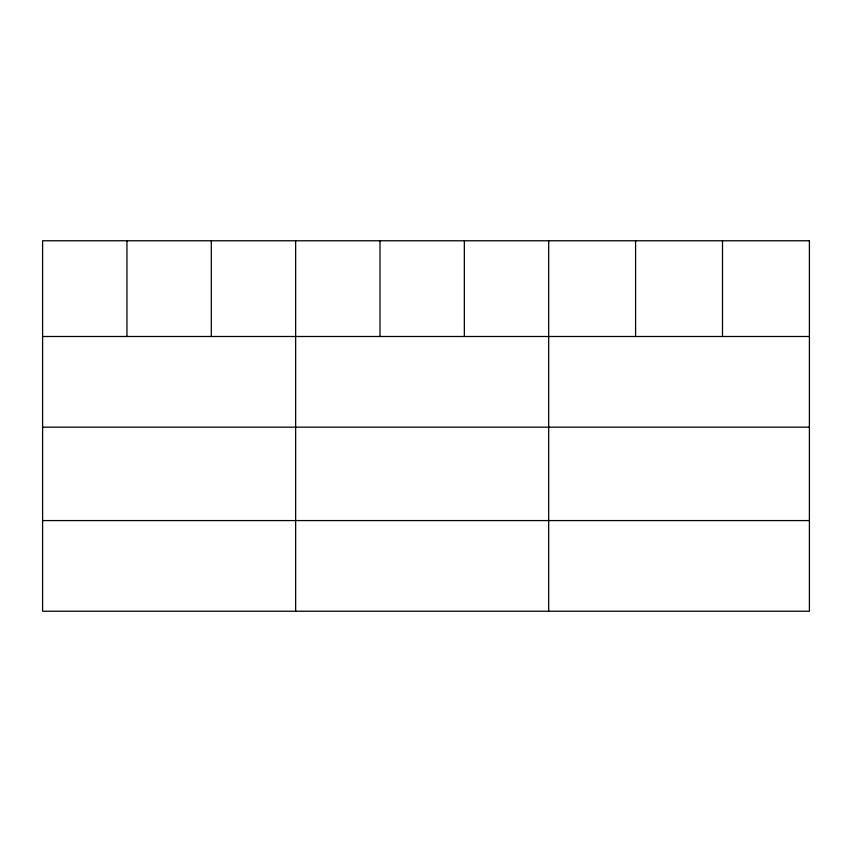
<?xml version="1.0" encoding="UTF-8"?>
<svg xmlns="http://www.w3.org/2000/svg" width="852" height="852" viewBox="0 0 852 852"><rect width="100%" height="100%" fill="white"/><g stroke="black" fill="none" stroke-linecap="round" stroke-linejoin="round"><path stroke-width="1.28" d="M42.6 336.497L809.4 336.497M42.6 427.161L809.4 427.161M42.6 520.572L809.4 520.572M722.496 240.765L722.496 336.497M635.592 240.765L635.592 336.497M548.688 240.765L548.688 611.235M464.34 240.765L464.34 336.497M379.992 240.765L379.992 336.497M295.644 240.765L295.644 611.235M211.296 240.765L211.296 336.497M126.948 240.765L126.948 336.497M809.4 240.765L42.6 240.765L42.6 611.235L809.4 611.235L809.4 240.765"/></g></svg>
